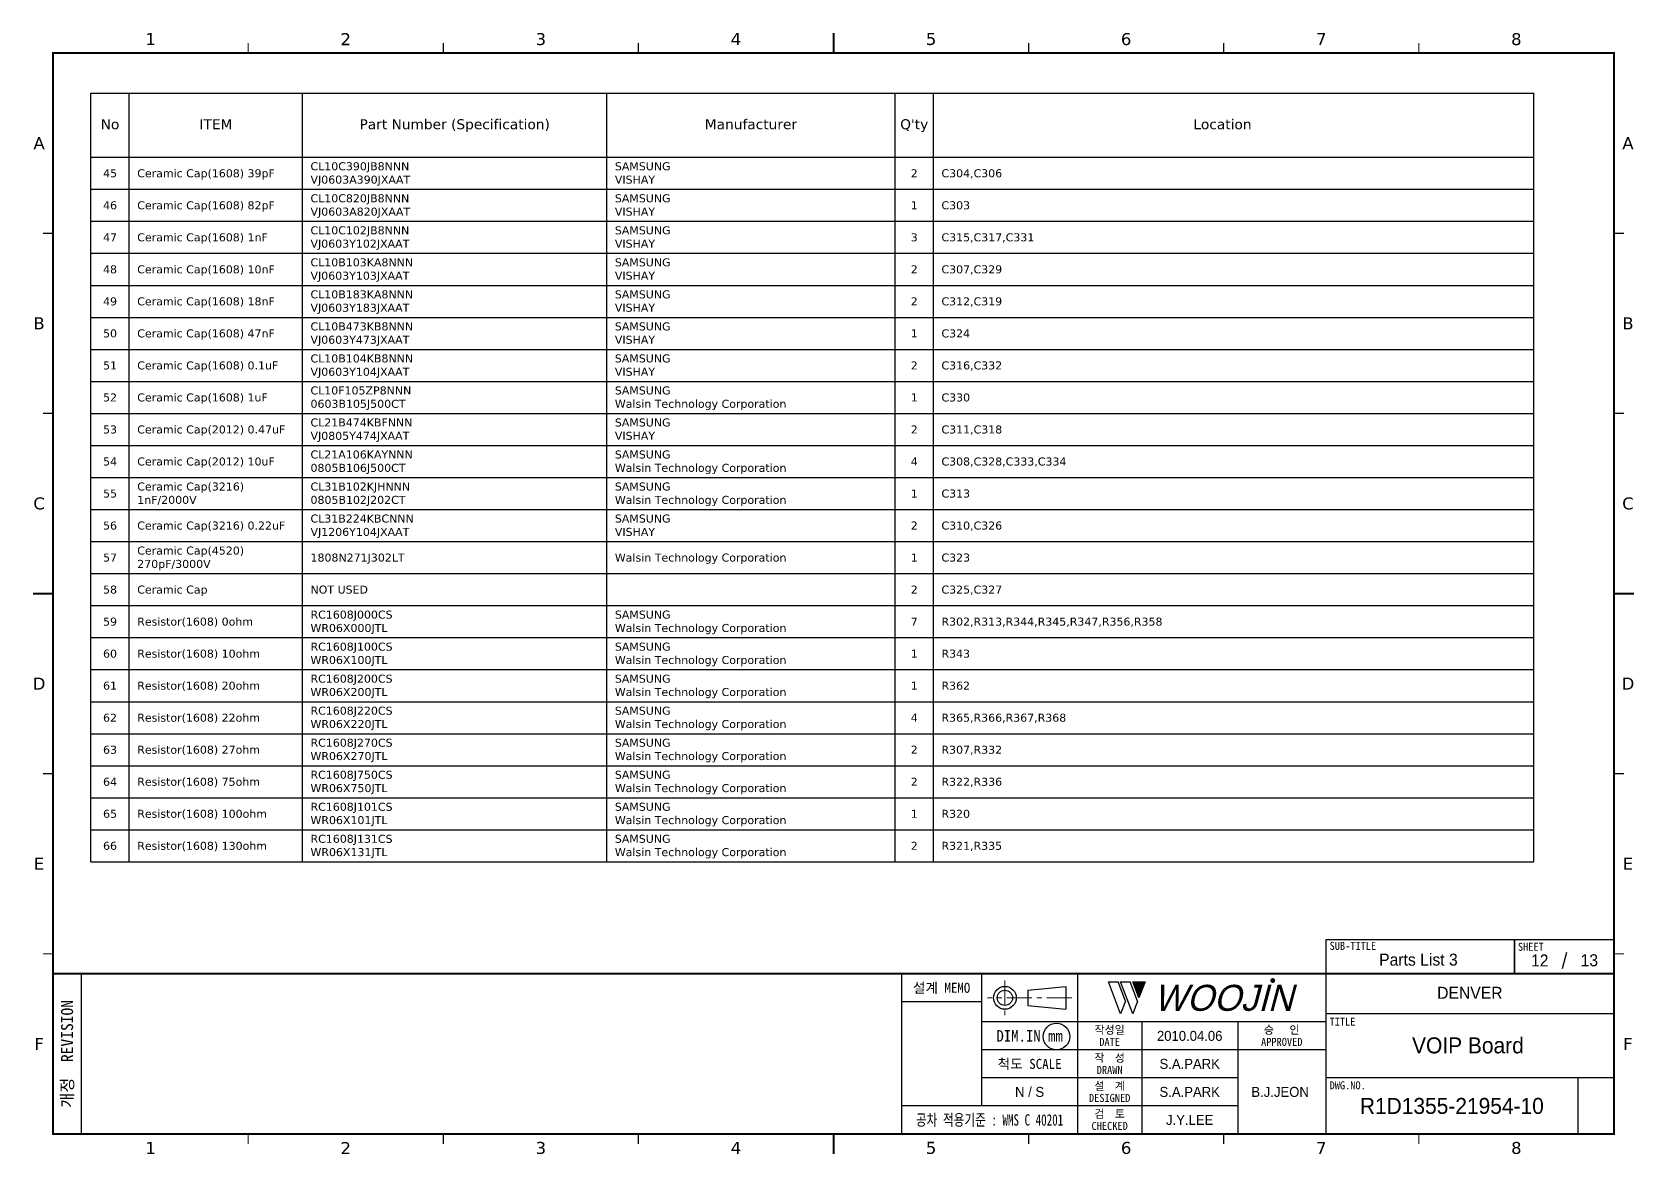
# Model space of a CAD drawing. Extents: x -695 to 953, y -753 to 181.
# Drawn here: x 24.3 to 424.8, y -753.5 to -473 of the extents above; entities that cross this region are included whole.
import ezdxf
from ezdxf.enums import TextEntityAlignment as Align

# ---------------------------------------------------------------- set-up
doc = ezdxf.new("R2010")
doc.units = 0
doc.header["$LTSCALE"] = 5
doc.header["$MEASUREMENT"] = 0
doc.linetypes.add('CENTER', pattern=[2, 1.25, -0.25, 0.25, -0.25])
doc.layers.get('0').update_dxf_attribs({"linetype": 'CONTINUOUS', "lineweight": 25})
doc.layers.add('2', color=2, linetype='CENTER', lineweight=13)
doc.layers.add('4', color=4, linetype='CONTINUOUS', lineweight=18)
for name, color, linetype in [('SHEET', 3, 'CONTINUOUS'), ('문자', 4, 'CONTINUOUS'), ('테두리', 3, 'CONTINUOUS')]:
    doc.layers.add(name, color=color, linetype=linetype)
doc.styles.add('MARK', font='ARLRDBD.TTF')
doc.styles.get("Standard").update_dxf_attribs({"font": 'verdana.ttf'})
doc.styles.add('굴림', font='')
doc.styles.add('굴림체', font='')
doc.styles.get('굴림').set_extended_font_data('Gulim')
doc.styles.get('굴림체').set_extended_font_data('GulimChe')

# ---------------------------------------------------------------- blocks, each defined once
blk = doc.blocks.new('B')
at = {"layer": '문자'}
blk.add_hatch(color=256, dxfattribs=at).paths.add_polyline_path([(13.79, 10), (15.31, 6), (16.84, 10)])
at = {"color": 4, "const_width": 0.6}
blk.add_lwpolyline([(48.46, 10.32, 1), (49.06, 10.32, 1)], format="xyb", close=True, dxfattribs=at)
at = {"layer": '문자'}
for p, q in [((10.73, 2), (7.68, 10)), ((7.68, 10), (10.09, 10)), ((11.94, 5.16), (10.09, 10)), ((10.73, 10), (13.15, 10)), ((13.79, 2), (10.73, 10)), ((14.99, 5.16), (13.15, 10)), ((13.79, 10), (16.84, 10)), ((15.31, 6), (13.79, 10)), ((16.84, 10), (15.31, 6)), ((11.94, 5.16), (10.73, 2)), ((14.99, 5.16), (13.79, 2))]:
    blk.add_line(p, q, dxfattribs=at)
at = {"layer": '문자', "style": 'MARK', "oblique": 15}
blk.add_text('WOOJIN', height=6.5, dxfattribs=at).set_placement((36.4, 6), align=Align.MIDDLE_CENTER)
blk = doc.blocks.new('C')
blk.add_line((15, 285), (15, 285))
at = {"layer": '2'}
for p, q in [((252.83, 53.35), (252.83, 44.65)), ((269.53, 49), (248.48, 49))]:
    blk.add_line(p, q, dxfattribs=at)
at = {"layer": 'SHEET'}
for p, q in [((393.14, 60.3), (392.07, 56.28)), ((22, 55), (22, 15)), ((227, 55), (227, 15)), ((247, 55), (247, 22)), ((271, 55), (271, 15)), ((271, 55), (271, 15)), ((333, 55), (333, 15)), ((247, 48), (227, 48)), ((405, 45), (333, 45)), ((333, 43), (247, 43)), ((287, 43), (287, 15)), ((311, 43), (311, 15)), ((333, 36), (247, 36)), ((311, 29), (247, 29)), ((405, 29), (333, 29)), ((396, 29), (396, 15)), ((311, 22), (227, 22))]:
    blk.add_line(p, q, dxfattribs=at)
at = {"layer": 'SHEET', "color": 4}
for p, q in [((258.53, 50.9), (268.03, 51.85)), ((258.53, 50.9), (258.53, 47.1)), ((268.03, 51.85), (268.03, 46.15)), ((258.53, 47.1), (268.03, 46.15))]:
    blk.add_line(p, q, dxfattribs=at)
at = {"layer": 'SHEET'}
for points in [[(333, 55), (380.19, 55), (380.19, 63.49), (333, 63.49)], [(380.19, 55), (405, 55), (405, 63.49), (380.19, 63.49)]]:
    blk.add_lwpolyline(points, close=True, dxfattribs=at)
at = {"layer": 'SHEET', "color": 4}
for radius in [2.85, 1.9]:
    blk.add_circle((252.83, 49), radius, dxfattribs=at)
at = {"layer": 'SHEET'}
blk.add_circle((265.7, 39.32), 3.32, dxfattribs=at)
at = {"layer": '테두리'}
blk.add_line((405, 285), (405, 15), dxfattribs=at)
for points, const_width in [([(210, 290), (210, 285)], 0.5), ([(15, 285), (15, 15), (405, 15), (405, 285), (15, 285)], 0.5), ([(63.75, 287.5), (63.75, 285)], 0.3), ([(112.5, 287.5), (112.5, 285)], 0.3), ([(161.25, 287.5), (161.25, 285)], 0.3), ([(258.75, 287.5), (258.75, 285)], 0.3), ([(307.5, 287.5), (307.5, 285)], 0.3), ([(356.25, 287.5), (356.25, 285)], 0.3), ([(12.5, 240), (15, 240)], 0.3), ([(407.5, 240), (405, 240)], 0.3), ([(12.5, 195), (15, 195)], 0.3), ([(407.5, 195), (405, 195)], 0.3), ([(10, 150), (15, 150)], 0.5), ([(410, 150), (405, 150)], 0.5), ([(12.5, 105), (15, 105)], 0.3), ([(407.5, 105), (405, 105)], 0.3), ([(12.5, 60), (15, 60)], 0.3), ([(407.5, 60), (405, 60)], 0.3), ([(15, 55), (405, 55)], 0.5), ([(63.75, 12.5), (63.75, 15)], 0.3), ([(112.5, 12.5), (112.5, 15)], 0.3), ([(161.25, 12.5), (161.25, 15)], 0.3), ([(210, 10), (210, 15)], 0.5), ([(258.75, 12.5), (258.75, 15)], 0.3), ([(307.5, 12.5), (307.5, 15)], 0.3), ([(356.25, 12.5), (356.25, 15)], 0.3)]:
    blk.add_lwpolyline(points, dxfattribs=dict(at, const_width=const_width))
blk.add_blockref('B', (271, 43))
at = {"layer": '문자'}
for s, p in [('1', (39.38, 288.5)), ('2', (88.12, 288.5)), ('3', (136.88, 288.5)), ('4', (185.62, 288.5)), ('5', (234.38, 288.5)), ('6', (283.12, 288.5)), ('7', (331.88, 288.5)), ('8', (380.62, 288.5)), ('A', (11.5, 262.5)), ('A', (408.5, 262.5)), ('B', (11.5, 217.5)), ('B', (408.5, 217.5)), ('C', (11.5, 172.5)), ('C', (408.5, 172.5)), ('D', (11.5, 127.5)), ('D', (408.5, 127.5)), ('E', (11.5, 82.5)), ('E', (408.5, 82.5)), ('F', (11.5, 37.5)), ('F', (408.5, 37.5)), ('1', (39.38, 11.5)), ('2', (88.12, 11.5)), ('3', (136.88, 11.5)), ('4', (185.62, 11.5)), ('5', (234.38, 11.5)), ('6', (283.12, 11.5)), ('7', (331.88, 11.5)), ('8', (380.62, 11.5))]:
    blk.add_text(s, height=3, dxfattribs=at).set_placement(p, align=Align.MIDDLE)
at = {"layer": '문자', "style": '굴림체'}
for s, height, p in [('SUB-TITLE', 2, (339.77, 61.98)), ('SHEET', 2, (384.24, 61.74)), ('설계 MEMO', 2.5, (237, 51.5)), ('DIM.IN mm', 2.85, (259, 39.5)), ('작성일', 2, (279, 41)), ('승   인', 2, (322, 41)), ('DATE', 2, (279, 38)), ('APPROVED', 2, (322, 38)), ('척도 SCALE', 2.5, (259, 32.5)), ('작  성', 2, (279, 34)), ('설  계', 2, (279, 27)), ('DRAWN', 2, (279, 31)), ('DESIGNED', 2, (279, 24)), ('검  토', 2, (279, 20)), ('CHECKED', 2, (279, 17))]:
    blk.add_text(s, height=height, dxfattribs=at).set_placement(p, align=Align.MIDDLE_CENTER)
blk.add_text('개정  REVISION', height=3, rotation=90, dxfattribs=at).set_placement((18.5, 35), align=Align.MIDDLE_CENTER)
for s, p in [('TITLE', (333.95, 42.05)), ('DWG.NO.', (333.95, 26.15))]:
    blk.add_text(s, height=2, dxfattribs=at).set_placement(p)
at = {"layer": '문자', "style": '굴림체', "width": 0.75}
blk.add_text('공차 적용기준 : WMS C 40201', height=2.85, dxfattribs=at).set_placement((249, 18.5), align=Align.MIDDLE_CENTER)

msp = doc.modelspace()

# ---------------------------------------------------------------- linework, layer by layer
for p, q in [((39, -488.27), (399.54, -488.27)), ((39, -680.27), (39, -488.27)), ((48.6, -680.27), (48.6, -488.27)), ((91.89, -680.27), (91.89, -488.27)), ((167.94, -680.27), (167.94, -488.27)), ((239.94, -680.27), (239.94, -488.27)), ((249.54, -680.27), (249.54, -488.27)), ((399.54, -680.27), (399.54, -488.27)), ((39, -504.27), (399.54, -504.27)), ((39, -512.27), (399.54, -512.27)), ((39, -520.27), (399.54, -520.27)), ((39, -528.27), (399.54, -528.27)), ((39, -536.27), (399.54, -536.27)), ((39, -544.27), (399.54, -544.27)), ((39, -552.27), (399.54, -552.27)), ((39, -560.27), (399.54, -560.27)), ((39, -568.27), (399.54, -568.27)), ((39, -576.27), (399.54, -576.27)), ((39, -584.27), (399.54, -584.27)), ((39, -592.27), (399.54, -592.27)), ((39, -600.27), (399.54, -600.27)), ((39, -608.27), (399.54, -608.27)), ((39, -616.27), (399.54, -616.27)), ((39, -624.27), (399.54, -624.27)), ((39, -632.27), (399.54, -632.27)), ((39, -640.27), (399.54, -640.27)), ((39, -648.27), (399.54, -648.27)), ((39, -656.27), (399.54, -656.27)), ((39, -664.27), (399.54, -664.27)), ((39, -672.27), (399.54, -672.27)), ((39, -680.27), (399.54, -680.27))]:
    msp.add_line(p, q)

# ---------------------------------------------------------------- block references
msp.add_blockref('C', (14.57, -763.25))

# ---------------------------------------------------------------- texts
for s, height, p in [('No', 2.5, (43.8, -497.27)), ('ITEM', 2.5, (70.25, -497.27)), ('Part Number^J(Specification)', 2.5, (129.92, -497.27)), ('Manufacturer', 2.5, (203.94, -497.27)), ("Q'ty", 2.5, (244.74, -497.27)), ('Location', 2.5, (321.75, -497.27)), ('45', 2, (43.8, -509.27)), ('2', 2, (244.74, -509.27)), ('46', 2, (43.8, -517.27)), ('1', 2, (244.74, -517.27)), ('47', 2, (43.8, -525.27)), ('3', 2, (244.74, -525.27)), ('48', 2, (43.8, -533.27)), ('2', 2, (244.74, -533.27)), ('49', 2, (43.8, -541.27)), ('2', 2, (244.74, -541.27)), ('50', 2, (43.8, -549.27)), ('1', 2, (244.74, -549.27)), ('51', 2, (43.8, -557.27)), ('2', 2, (244.74, -557.27)), ('52', 2, (43.8, -565.27)), ('1', 2, (244.74, -565.27)), ('53', 2, (43.8, -573.27)), ('2', 2, (244.74, -573.27)), ('54', 2, (43.8, -581.27)), ('4', 2, (244.74, -581.27)), ('55', 2, (43.8, -589.27)), ('1', 2, (244.74, -589.27)), ('56', 2, (43.8, -597.27)), ('2', 2, (244.74, -597.27)), ('57', 2, (43.8, -605.27)), ('1', 2, (244.74, -605.27)), ('58', 2, (43.8, -613.27)), ('2', 2, (244.74, -613.27)), ('59', 2, (43.8, -621.27)), ('7', 2, (244.74, -621.27)), ('60', 2, (43.8, -629.27)), ('1', 2, (244.74, -629.27)), ('61', 2, (43.8, -637.27)), ('1', 2, (244.74, -637.27)), ('62', 2, (43.8, -645.27)), ('4', 2, (244.74, -645.27)), ('63', 2, (43.8, -653.27)), ('2', 2, (244.74, -653.27)), ('64', 2, (43.8, -661.27)), ('2', 2, (244.74, -661.27)), ('65', 2, (43.8, -669.27)), ('1', 2, (244.74, -669.27)), ('66', 2, (43.8, -677.27)), ('2', 2, (244.74, -677.27))]:
    msp.add_text(s, height=height).set_placement(p, align=Align.CENTER)
for s, p in [('Ceramic Cap(1608)^J39pF', (50.6, -509.27)), ('C304,C306', (251.54, -509.27)), ('Ceramic Cap(1608)^J82pF', (50.6, -517.27)), ('C303', (251.54, -517.27)), ('Ceramic Cap(1608)^J1nF', (50.6, -525.27)), ('C315,C317,C331', (251.54, -525.27)), ('Ceramic Cap(1608)^J10nF', (50.6, -533.27)), ('C307,C329', (251.54, -533.27)), ('Ceramic Cap(1608)^J18nF', (50.6, -541.27)), ('C312,C319', (251.54, -541.27)), ('Ceramic Cap(1608)^J47nF', (50.6, -549.27)), ('C324', (251.54, -549.27)), ('Ceramic Cap(1608)^J0.1uF', (50.6, -557.27)), ('C316,C332', (251.54, -557.27)), ('Ceramic Cap(1608)^J1uF', (50.6, -565.27)), ('C330', (251.54, -565.27)), ('Ceramic Cap(2012)^J0.47uF', (50.6, -573.27)), ('C311,C318', (251.54, -573.27)), ('Ceramic Cap(2012)^J10uF', (50.6, -581.27)), ('C308,C328,C333,C334 ', (251.54, -581.27)), ('C313', (251.54, -589.27)), ('Ceramic Cap(3216)^J0.22uF', (50.6, -597.27)), ('C310,C326', (251.54, -597.27)), ('1808N271J302LT', (93.89, -605.27)), ('Walsin Technology Corporation', (169.94, -605.27)), ('C323', (251.54, -605.27)), ('Ceramic Cap', (50.6, -613.27)), ('NOT USED', (93.89, -613.27)), ('C325,C327', (251.54, -613.27)), ('Resistor(1608)^J0ohm', (50.6, -621.27)), ('R302,R313,R344,R345,R347,R356,R358', (251.54, -621.27)), ('Resistor(1608)^J10ohm', (50.6, -629.27)), ('R343', (251.54, -629.27)), ('Resistor(1608)^J20ohm', (50.6, -637.27)), ('R362', (251.54, -637.27)), ('Resistor(1608)^J22ohm', (50.6, -645.27)), ('R365,R366,R367,R368', (251.54, -645.27)), ('Resistor(1608)^J27ohm', (50.6, -653.27)), ('R307,R332', (251.54, -653.27)), ('Resistor(1608)^J75ohm', (50.6, -661.27)), ('R322,R336', (251.54, -661.27)), ('Resistor(1608)^J100ohm', (50.6, -669.27)), ('R320', (251.54, -669.27)), ('Resistor(1608)^J130ohm', (50.6, -677.27)), ('R321,R335', (251.54, -677.27))]:
    msp.add_text(s, height=2).set_placement(p)
at = {"color": 4, "style": '굴림'}
for s, p in [('2010.04.06', (313.57, -723.75)), ('S.A.PARK', (313.57, -730.75)), ('S.A.PARK', (313.57, -737.75)), ('B.J.JEON', (336.16, -737.75)), ('J.Y.LEE', (313.57, -744.75))]:
    msp.add_text(s, height=2.5, dxfattribs=at).set_placement(p, align=Align.MIDDLE_CENTER)
at = {"char_height": 2, "attachment_point": 1}
for s, insert, width in [('CL10C390JB8NNN^JVJ0603A390JXAAT', (93.89, -505.52), 53.6817), ('SAMSUNG^JVISHAY', (169.94, -505.52), 27.3768), ('CL10C820JB8NNN^JVJ0603A820JXAAT', (93.89, -513.52), 53.6817), ('SAMSUNG^JVISHAY', (169.94, -513.52), 27.3768), ('CL10C102JB8NNN^JVJ0603Y102JXAAT', (93.89, -521.52), 53.4936), ('SAMSUNG^JVISHAY', (169.94, -521.52), 27.3768), ('CL10B103KA8NNN^JVJ0603Y103JXAAT', (93.89, -529.52), 54.1088), ('SAMSUNG^JVISHAY', (169.94, -529.52), 27.3768), ('CL10B183KA8NNN^JVJ0603Y183JXAAT', (93.89, -537.52), 54.1088), ('SAMSUNG^JVISHAY', (169.94, -537.52), 27.3768), ('CL10B473KB8NNN^JVJ0603Y473JXAAT', (93.89, -545.52), 54.1142), ('SAMSUNG^JVISHAY', (169.94, -545.52), 27.3768), ('CL10B104KB8NNN^JVJ0603Y104JXAAT', (93.89, -553.52), 54.1142), ('SAMSUNG^JVISHAY', (169.94, -553.52), 27.3768), ('CL10F105ZP8NNN^J0603B105J500CT', (93.89, -561.52), 52.1451), ('SAMSUNG^JWalsin Technology Corporation', (169.94, -561.52), 59.4856), ('CL21B474KBFNNN^JVJ0805Y474JXAAT', (93.89, -569.52), 53.9463), ('SAMSUNG^JVISHAY', (169.94, -569.52), 27.3768), ('CL21A106KAYNNN^J0805B106J500CT', (93.89, -577.52), 52.6313), ('SAMSUNG^JWalsin Technology Corporation', (169.94, -577.52), 59.4856), ('Ceramic Cap(3216)^J1nF/2000V', (50.6, -585.52), 44.8193), ('CL31B102KJHNNN\\P0805B102J202CT', (93.89, -585.52), 65.4036), ('SAMSUNG^JWalsin Technology Corporation', (169.94, -585.52), 59.4856), ('CL31B224KBCNNN^JVJ1206Y104JXAAT', (93.89, -593.52), 54.2861), ('SAMSUNG^JVISHAY', (169.94, -593.52), 27.3768), ('Ceramic Cap(4520)^J270pF/3000V', (50.6, -601.52), 48.2901), ('RC1608J000CS^JWR06X000JTL', (93.89, -617.52), 43.5299), ('SAMSUNG^JWalsin Technology Corporation', (169.94, -617.52), 59.4856), ('RC1608J100CS^JWR06X100JTL', (93.89, -625.52), 43.5299), ('SAMSUNG^JWalsin Technology Corporation', (169.94, -625.52), 59.4856), ('RC1608J200CS^JWR06X200JTL', (93.89, -633.52), 43.5299), ('SAMSUNG^JWalsin Technology Corporation', (169.94, -633.52), 59.4856), ('RC1608J220CS^JWR06X220JTL', (93.89, -641.52), 43.5299), ('SAMSUNG^JWalsin Technology Corporation', (169.94, -641.52), 59.4856), ('RC1608J270CS^JWR06X270JTL', (93.89, -649.52), 43.5299), ('SAMSUNG^JWalsin Technology Corporation', (169.94, -649.52), 59.4856), ('RC1608J750CS^JWR06X750JTL', (93.89, -657.52), 43.5299), ('SAMSUNG^JWalsin Technology Corporation', (169.94, -657.52), 59.4856), ('RC1608J101CS^JWR06X101JTL', (93.89, -665.52), 43.5299), ('SAMSUNG^JWalsin Technology Corporation', (169.94, -665.52), 59.4856), ('RC1608J131CS^JWR06X131JTL', (93.89, -673.52), 43.5299), ('SAMSUNG^JWalsin Technology Corporation', (169.94, -673.52), 59.4856)]:
    msp.add_mtext(s, dxfattribs=dict(at, insert=insert, width=width))
at = {"layer": '4', "style": '굴림'}
for s, p in [('Parts List 3', (370.72, -704.71)), ('12', (401.03, -704.92)), ('13', (413.42, -704.86)), ('DENVER', (383.57, -713))]:
    msp.add_text(s, height=3, dxfattribs=at).set_placement(p, align=Align.MIDDLE_CENTER)
at = {"layer": '문자', "style": '굴림'}
for s, height, p in [('VOIP Board', 4, (383.09, -726.13)), ('N / S', 2.5, (273.57, -737.75)), ('R1D1355-21954-10', 4, (379.07, -741.25))]:
    msp.add_text(s, height=height, dxfattribs=at).set_placement(p, align=Align.MIDDLE_CENTER)

doc.saveas('drawing.dxf')
